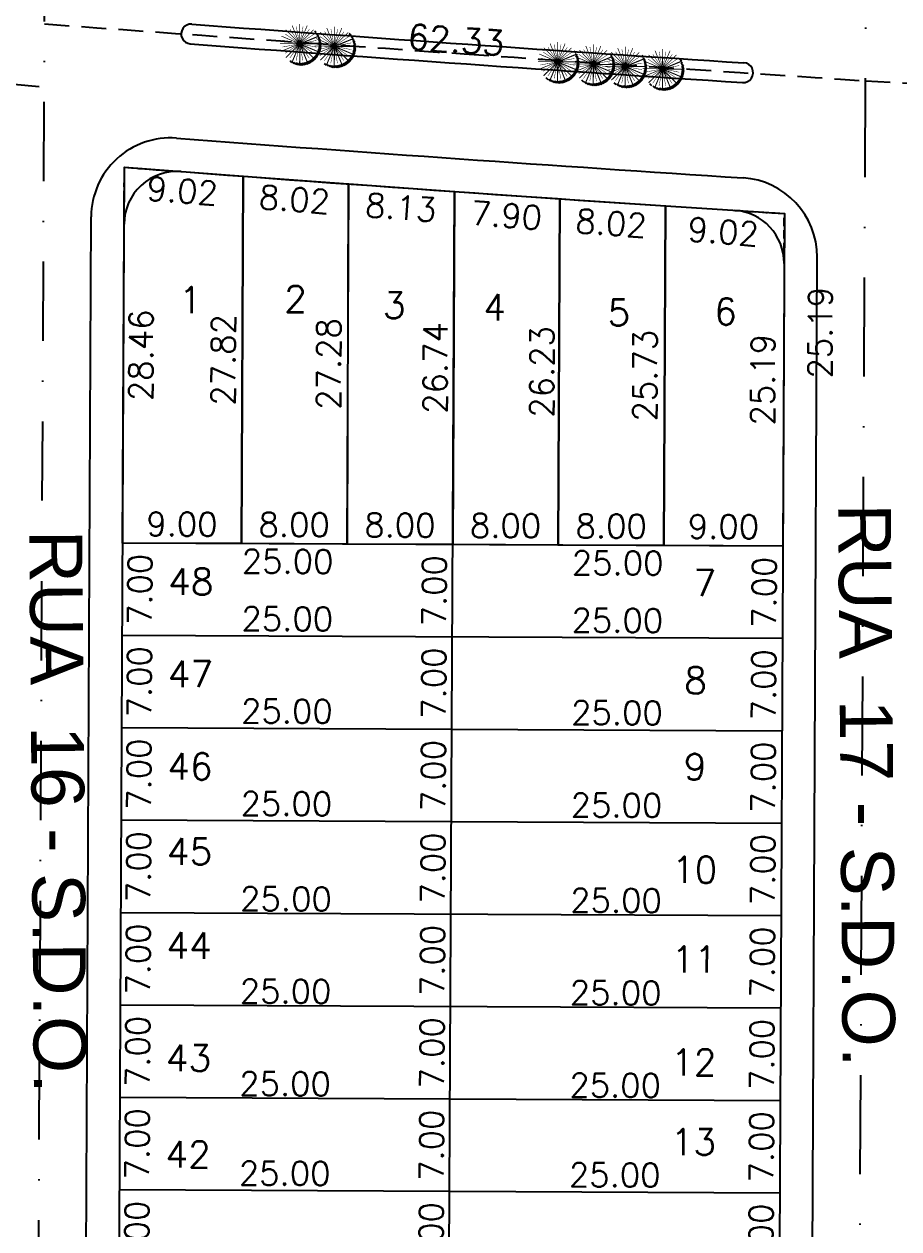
# Model space of a CAD drawing. Header units: millimetres. Extents: x -4430026 to 4783824, y 584 to 9593110.
# Drawn here: x 2609.6 to 2675.9, y 1609.6 to 1700.8 of the extents above; entities that cross this region are included whole.
import ezdxf
from ezdxf.enums import TextEntityAlignment as Align

# ---------------------------------------------------------------- set-up
doc = ezdxf.new("R2010")
doc.units = ezdxf.units.MM
for name, pattern in [('DASHDOT', [1, 0.5, -0.25, 0, -0.25]), ('HIDDEN', [0.375, 0.25, -0.125]), ('HIDDEN2', [0.1875, 0.125, -0.0625])]:
    doc.linetypes.add(name, pattern=pattern)
for name, color, linetype in [('boundary filipe', 6, 'Continuous'), ('BOUNDARY LOTES', 2, 'Continuous'), ('Calçada', 1, 'Continuous'), ('CANTOS', 9, 'HIDDEN'), ('Cota', 8, 'Continuous'), ('COTAS', 8, 'Continuous'), ('curvas', 4, 'Continuous'), ('Lotes', 2, 'Continuous'), ('Nomes de Ruas', 3, 'Continuous'), ('Numero de lotes', 5, 'Continuous'), ('PAI_pDYD', 72, 'Continuous'), ('Projeção', 8, 'HIDDEN2'), ('QUADRA', 4, 'Continuous')]:
    doc.layers.add(name, color=color, linetype=linetype)
doc.styles.add('arcad1', font='romans.shx')
doc.styles.add('ARIAL', font='arial.ttf', dxfattribs={"height": 0.25})
doc.styles.add('ROMANS', font='romans.shx')
doc.dimstyles.new('BOLA100', dxfattribs={"dimscale": 0, "dimtxt": 1.9, "dimasz": 0.18, "dimexe": 0.18, "dimexo": 0.063, "dimgap": 0, "dimtad": 1, "dimzin": 4, "dimdsep": 46, "dimtxsty": 'ROMANS', "dimcen": 0.09, "dimse1": 1, "dimse2": 1, "dimsd1": 1, "dimsd2": 1, "dimclrt": 256, "dimaunit": 1, "dimadec": 4, "dimazin": 0, "dimtfac": 1.2, "dimtix": 1, "dimtmove": 2, "dimatfit": 3, "dimfxl": 1, "dimtvp": 2, "dimtolj": 1, "dimtzin": 4, "dimarcsym": 0})
doc.dimstyles.get("Standard").update_dxf_attribs({"dimtxt": 0.18, "dimasz": 0.18, "dimexe": 0.18, "dimexo": 0.0625, "dimgap": 0.09, "dimtad": 0, "dimtih": 1, "dimtoh": 1, "dimdec": 4, "dimzin": 0, "dimdsep": 46, "dimtxsty": 'Standard', "dimcen": 0.09, "dimadec": 0, "dimazin": 0, "dimtfac": 1, "dimtdec": 4, "dimtofl": 0, "dimtmove": 0, "dimatfit": 3, "dimfxl": 1, "dimtolj": 1, "dimtzin": 0, "dimarcsym": 0})

# ---------------------------------------------------------------- blocks, each defined once
blk = doc.blocks.new('PALMEIRA_PROPOSTA')
at = {"linetype": 'Continuous'}
h = blk.add_hatch(dxfattribs=at)
h.set_pattern_fill('_USER', color=250, scale=0.168035, angle=315, style=0, pattern_type=0)
h.set_pattern_definition([(315, (-2.75975, -4.60628), (0.1188187, 0.1188187), [])])
h.paths.add_polyline_path([(4.61, -0.41, 0.216766), (3.17, 2.76, -0.18118), (4.2, 0, -0.643702), (-2.76, -3.17, 0.693222)])
blk.add_hatch(color=1, dxfattribs=at).paths.add_polyline_path([(-0.4, 0, 1), (0.4, 0, 1)])
at = {"color": 98, "linetype": 'Continuous', "const_width": 0.15}
for points in [[(-2.97, 2.97), (-0.28, 0.28)], [(-1.61, 3.88), (-0.15, 0.37)], [(0, 4.2), (0, 0.4)], [(1.61, 3.88), (0.15, 0.37)], [(2.97, 2.97), (0.28, 0.28)], [(-4.2, 0), (-0.4, 0)], [(-3.88, 1.61), (-0.37, 0.15)], [(3.88, 1.61), (0.37, 0.15)], [(4.2, 0), (0.4, 0)], [(-3.88, -1.61), (-0.37, -0.15)], [(-2.97, -2.97), (-0.28, -0.28)], [(-1.61, -3.88), (-0.15, -0.37)], [(0, -4.2), (0, -0.4)], [(1.61, -3.88), (0.15, -0.37)], [(2.97, -2.97), (0.28, -0.28)], [(3.88, -1.61), (0.37, -0.15)]]:
    blk.add_lwpolyline(points, dxfattribs=at)
at = {"color": 96, "linetype": 'Continuous', "const_width": 0.1}
for points in [[(-2.06, 3.08), (-0.22, 0.33)], [(-0.72, 3.63), (-0.08, 0.39)], [(0.72, 3.63), (0.08, 0.39)], [(2.06, 3.08), (0.22, 0.33)], [(-3.63, 0.72), (-0.39, 0.08)], [(-3.08, 2.06), (-0.33, 0.22)], [(3.08, 2.06), (0.33, 0.22)], [(3.63, 0.72), (0.39, 0.08)], [(-3.63, -0.72), (-0.39, -0.08)], [(-3.08, -2.06), (-0.33, -0.22)], [(-2.06, -3.08), (-0.22, -0.33)], [(-0.72, -3.63), (-0.08, -0.39)], [(0.72, -3.63), (0.08, -0.39)], [(2.06, -3.08), (0.22, -0.33)], [(3.08, -2.06), (0.33, -0.22)], [(3.63, -0.72), (0.39, -0.08)]]:
    blk.add_lwpolyline(points, dxfattribs=at)
at = {"color": 98, "linetype": 'Continuous', "true_color": 0x001a00, "const_width": 0.15}
for points in [[(3.92, 1.52), (0.4, 0.07)], [(4.2, -0.07), (0.4, -0.07)], [(-2.92, -3.02), (-0.23, -0.34)], [(-1.54, -3.91), (-0.09, -0.4)], [(0.07, -4.2), (0.07, -0.4)], [(1.68, -3.85), (0.23, -0.34)], [(2.92, -3.02), (0.23, -0.33)], [(3.85, -1.67), (0.34, -0.21)]]:
    blk.add_lwpolyline(points, dxfattribs=at)
at = {"color": 1, "linetype": 'Continuous'}
blk.add_circle((0, 0), 0.4, dxfattribs=at)
blk = doc.blocks.new('*D13684')
at = {"layer": 'DEFPOINTS', "color": 0, "linetype": 'ByBlock'}
for p in [(2611.16, 1700.815), (2611.16, 1700.815), (2673.34, 1696.513)]:
    blk.add_point(p, dxfattribs=at)
at = {"layer": 'COTAS', "linetype": 'ByBlock', "insert": (2642.316, 1699.612), "char_height": 1.9, "attachment_point": 5, "rotation": 356.04186, "style": 'ROMANS'}
blk.add_mtext('\\A1;62.33', dxfattribs=at)
blk = doc.blocks.new('*D13702')
at = {"layer": 'DEFPOINTS', "color": 0, "linetype": 'ByBlock'}
for p in [(2673.34, 1696.513), (2673.34, 1696.513), (2735.525, 1693.23)]:
    blk.add_point(p, dxfattribs=at)
at = {"layer": 'COTAS', "linetype": 'ByBlock', "insert": (2704.483, 1695.82), "char_height": 1.9, "attachment_point": 5, "rotation": 356.97846, "style": 'ROMANS'}
blk.add_mtext('\\A1;62.27', dxfattribs=at)
blk = doc.blocks.new('*D13708')
at = {"layer": 'DEFPOINTS', "color": 0, "linetype": 'ByBlock'}
for p in [(2673.34, 1696.513), (2672.447, 1508.003), (2672.447, 1508.003)]:
    blk.add_point(p, dxfattribs=at)
at = {"layer": 'COTAS', "linetype": 'ByBlock', "insert": (2671.049, 1602.267), "char_height": 1.9, "attachment_point": 5, "rotation": 89.72858, "style": 'ROMANS'}
blk.add_mtext('\\A1;188.51', dxfattribs=at)
blk = doc.blocks.new('*D13709')
at = {"layer": 'DEFPOINTS', "color": 0, "linetype": 'ByBlock'}
for p in [(2611.151, 1700.816), (2610.244, 1507.413), (2610.244, 1507.413)]:
    blk.add_point(p, dxfattribs=at)
at = {"layer": 'COTAS', "linetype": 'ByBlock', "insert": (2612.925, 1604.022), "char_height": 1.9, "attachment_point": 5, "rotation": 89.73134, "style": 'ROMANS'}
blk.add_mtext('\\A1;193.41', dxfattribs=at)
blk = doc.blocks.new('*D14039')
at = {"layer": 'DEFPOINTS', "color": 0, "linetype": 'ByBlock'}
for p in [(2674.587, 1959.725), (2673.34, 1696.513), (2673.34, 1696.513)]:
    blk.add_point(p, dxfattribs=at)
at = {"layer": 'COTAS', "linetype": 'ByBlock', "insert": (2672.145, 1827.919), "char_height": 1.9, "attachment_point": 5, "rotation": 89.72858, "style": 'ROMANS'}
blk.add_mtext('\\A1;263.21', dxfattribs=at)
blk = doc.blocks.new('*D11986')
at = {"layer": 'DEFPOINTS', "color": 0}
for p in [(2673.564, 1690.012), (2673.445, 1664.82), (2673.445, 1664.82)]:
    blk.add_point(p, dxfattribs=at)
at = {"layer": 'Cota', "color": 41, "insert": (2669.905, 1677.433), "char_height": 1.8, "attachment_point": 5, "rotation": 89.72858, "style": 'ROMANS'}
blk.add_mtext('\\A1;25.19', dxfattribs=at)
blk = doc.blocks.new('*D10150')
at = {"layer": 'DEFPOINTS', "color": 0}
for p in [(2617.209, 1689.958), (2617.074, 1661.498), (2621.994, 1661.475)]:
    blk.add_point(p, dxfattribs=at)
at = {"layer": 'COTAS', "color": 41, "insert": (2618.461, 1675.722), "char_height": 1.8, "attachment_point": 5, "rotation": 89.72858, "style": 'ROMANS'}
blk.add_mtext('\\A1;28.46', dxfattribs=at)
blk = doc.blocks.new('*D10151')
at = {"layer": 'DEFPOINTS', "color": 0}
for p in [(2617.074, 1661.498), (2617.041, 1654.498), (2621.961, 1654.475)]:
    blk.add_point(p, dxfattribs=at)
at = {"layer": 'COTAS', "color": 41, "insert": (2618.377, 1657.992), "char_height": 1.8, "attachment_point": 5, "rotation": 89.72858, "style": 'ROMANS'}
blk.add_mtext('\\A1;7.00', dxfattribs=at)
blk = doc.blocks.new('*D10152')
at = {"layer": 'DEFPOINTS', "color": 0}
for p in [(2617.041, 1654.498), (2617.007, 1647.498), (2621.928, 1647.475)]:
    blk.add_point(p, dxfattribs=at)
at = {"layer": 'COTAS', "color": 41, "insert": (2618.344, 1650.992), "char_height": 1.8, "attachment_point": 5, "rotation": 89.72858, "style": 'ROMANS'}
blk.add_mtext('\\A1;7.00', dxfattribs=at)
blk = doc.blocks.new('*D10153')
at = {"layer": 'DEFPOINTS', "color": 0}
for p in [(2617.007, 1647.498), (2616.974, 1640.499), (2621.895, 1640.475)]:
    blk.add_point(p, dxfattribs=at)
at = {"layer": 'COTAS', "color": 41, "insert": (2618.311, 1643.992), "char_height": 1.8, "attachment_point": 5, "rotation": 89.72858, "style": 'ROMANS'}
blk.add_mtext('\\A1;7.00', dxfattribs=at)
blk = doc.blocks.new('*D10154')
at = {"layer": 'DEFPOINTS', "color": 0}
for p in [(2616.974, 1640.499), (2616.941, 1633.499), (2621.861, 1633.475)]:
    blk.add_point(p, dxfattribs=at)
at = {"layer": 'COTAS', "color": 41, "insert": (2618.278, 1636.992), "char_height": 1.8, "attachment_point": 5, "rotation": 89.72858, "style": 'ROMANS'}
blk.add_mtext('\\A1;7.00', dxfattribs=at)
blk = doc.blocks.new('*D10155')
at = {"layer": 'DEFPOINTS', "color": 0}
for p in [(2616.941, 1633.499), (2616.908, 1626.499), (2621.828, 1626.475)]:
    blk.add_point(p, dxfattribs=at)
at = {"layer": 'COTAS', "color": 41, "insert": (2618.245, 1629.992), "char_height": 1.8, "attachment_point": 5, "rotation": 89.72858, "style": 'ROMANS'}
blk.add_mtext('\\A1;7.00', dxfattribs=at)
blk = doc.blocks.new('*D10156')
at = {"layer": 'DEFPOINTS', "color": 0}
for p in [(2616.908, 1626.499), (2616.875, 1619.499), (2621.795, 1619.475)]:
    blk.add_point(p, dxfattribs=at)
at = {"layer": 'COTAS', "color": 41, "insert": (2618.212, 1622.992), "char_height": 1.8, "attachment_point": 5, "rotation": 89.72858, "style": 'ROMANS'}
blk.add_mtext('\\A1;7.00', dxfattribs=at)
blk = doc.blocks.new('*D10157')
at = {"layer": 'DEFPOINTS', "color": 0}
for p in [(2616.875, 1619.499), (2616.842, 1612.499), (2621.762, 1612.476)]:
    blk.add_point(p, dxfattribs=at)
at = {"layer": 'COTAS', "color": 41, "insert": (2618.179, 1615.993), "char_height": 1.8, "attachment_point": 5, "rotation": 89.72858, "style": 'ROMANS'}
blk.add_mtext('\\A1;7.00', dxfattribs=at)
blk = doc.blocks.new('*D10158')
at = {"layer": 'DEFPOINTS', "color": 0}
for p in [(2616.842, 1612.499), (2616.808, 1605.499), (2621.729, 1605.476)]:
    blk.add_point(p, dxfattribs=at)
at = {"layer": 'COTAS', "color": 41, "insert": (2618.145, 1608.993), "char_height": 1.8, "attachment_point": 5, "rotation": 89.72858, "style": 'ROMANS'}
blk.add_mtext('\\A1;7.00', dxfattribs=at)
blk = doc.blocks.new('*D10198')
at = {"layer": 'DEFPOINTS', "color": 0}
for p in [(2641.841, 1612.38), (2644.057, 1612.37), (2641.808, 1605.381)]:
    blk.add_point(p, dxfattribs=at)
at = {"layer": 'COTAS', "color": 41, "insert": (2640.441, 1608.887), "char_height": 1.8, "attachment_point": 5, "rotation": 89.72858, "style": 'ROMANS'}
blk.add_mtext('\\A1;7.00', dxfattribs=at)
blk = doc.blocks.new('*D10199')
at = {"layer": 'DEFPOINTS', "color": 0}
for p in [(2641.874, 1619.38), (2644.091, 1619.37), (2641.841, 1612.38)]:
    blk.add_point(p, dxfattribs=at)
at = {"layer": 'COTAS', "color": 41, "insert": (2640.474, 1615.887), "char_height": 1.8, "attachment_point": 5, "rotation": 89.72858, "style": 'ROMANS'}
blk.add_mtext('\\A1;7.00', dxfattribs=at)
blk = doc.blocks.new('*D10200')
at = {"layer": 'DEFPOINTS', "color": 0}
for p in [(2641.908, 1626.38), (2644.124, 1626.37), (2641.874, 1619.38)]:
    blk.add_point(p, dxfattribs=at)
at = {"layer": 'COTAS', "color": 41, "insert": (2640.507, 1622.887), "char_height": 1.8, "attachment_point": 5, "rotation": 89.72858, "style": 'ROMANS'}
blk.add_mtext('\\A1;7.00', dxfattribs=at)
blk = doc.blocks.new('*D10201')
at = {"layer": 'DEFPOINTS', "color": 0}
for p in [(2641.941, 1633.38), (2644.157, 1633.37), (2641.908, 1626.38)]:
    blk.add_point(p, dxfattribs=at)
at = {"layer": 'COTAS', "color": 41, "insert": (2640.54, 1629.887), "char_height": 1.8, "attachment_point": 5, "rotation": 89.72858, "style": 'ROMANS'}
blk.add_mtext('\\A1;7.00', dxfattribs=at)
blk = doc.blocks.new('*D10202')
at = {"layer": 'DEFPOINTS', "color": 0}
for p in [(2641.974, 1640.38), (2644.19, 1640.37), (2641.941, 1633.38)]:
    blk.add_point(p, dxfattribs=at)
at = {"layer": 'COTAS', "color": 41, "insert": (2640.574, 1636.887), "char_height": 1.8, "attachment_point": 5, "rotation": 89.72858, "style": 'ROMANS'}
blk.add_mtext('\\A1;7.00', dxfattribs=at)
blk = doc.blocks.new('*D10203')
at = {"layer": 'DEFPOINTS', "color": 0}
for p in [(2642.007, 1647.38), (2644.223, 1647.37), (2641.974, 1640.38)]:
    blk.add_point(p, dxfattribs=at)
at = {"layer": 'COTAS', "color": 41, "insert": (2640.607, 1643.887), "char_height": 1.8, "attachment_point": 5, "rotation": 89.72858, "style": 'ROMANS'}
blk.add_mtext('\\A1;7.00', dxfattribs=at)
blk = doc.blocks.new('*D10204')
at = {"layer": 'DEFPOINTS', "color": 0}
for p in [(2642.04, 1654.38), (2644.256, 1654.369), (2642.007, 1647.38)]:
    blk.add_point(p, dxfattribs=at)
at = {"layer": 'COTAS', "color": 41, "insert": (2640.64, 1650.887), "char_height": 1.8, "attachment_point": 5, "rotation": 89.72858, "style": 'ROMANS'}
blk.add_mtext('\\A1;7.00', dxfattribs=at)
blk = doc.blocks.new('*D10205')
at = {"layer": 'DEFPOINTS', "color": 0}
for p in [(2642.073, 1661.38), (2644.29, 1661.369), (2642.04, 1654.38)]:
    blk.add_point(p, dxfattribs=at)
at = {"layer": 'COTAS', "color": 41, "insert": (2640.673, 1657.886), "char_height": 1.8, "attachment_point": 5, "rotation": 89.72858, "style": 'ROMANS'}
blk.add_mtext('\\A1;7.00', dxfattribs=at)
blk = doc.blocks.new('*D10206')
at = {"layer": 'DEFPOINTS', "color": 0}
for p in [(2642.2, 1688.124), (2644.416, 1688.114), (2642.073, 1661.38)]:
    blk.add_point(p, dxfattribs=at)
at = {"layer": 'COTAS', "color": 41, "insert": (2640.753, 1674.759), "char_height": 1.8, "attachment_point": 5, "rotation": 89.72858, "style": 'ROMANS'}
blk.add_mtext('\\A1;26.74', dxfattribs=at)
blk = doc.blocks.new('*D10207')
at = {"layer": 'DEFPOINTS', "color": 0}
for p in [(2626.205, 1689.279), (2628.361, 1689.269), (2626.074, 1661.456)]:
    blk.add_point(p, dxfattribs=at)
at = {"layer": 'COTAS', "color": 41, "insert": (2624.695, 1675.374), "char_height": 1.8, "attachment_point": 5, "rotation": 89.72858, "style": 'ROMANS'}
blk.add_mtext('\\A1;27.82', dxfattribs=at)
blk = doc.blocks.new('*D10208')
at = {"layer": 'DEFPOINTS', "color": 0}
for p in [(2634.203, 1688.693), (2636.345, 1688.683), (2634.074, 1661.418)]:
    blk.add_point(p, dxfattribs=at)
at = {"layer": 'COTAS', "color": 41, "insert": (2632.68, 1675.063), "char_height": 1.8, "attachment_point": 5, "rotation": 89.72858, "style": 'ROMANS'}
blk.add_mtext('\\A1;27.28', dxfattribs=at)
blk = doc.blocks.new('*D10209')
at = {"layer": 'DEFPOINTS', "color": 0}
for p in [(2650.198, 1687.572), (2652.493, 1687.561), (2650.073, 1661.342)]:
    blk.add_point(p, dxfattribs=at)
at = {"layer": 'COTAS', "color": 41, "insert": (2648.831, 1674.463), "char_height": 1.8, "attachment_point": 5, "rotation": 89.72858, "style": 'ROMANS'}
blk.add_mtext('\\A1;26.23', dxfattribs=at)
blk = doc.blocks.new('*D10210')
at = {"layer": 'DEFPOINTS', "color": 0}
for p in [(2658.195, 1687.036), (2660.298, 1687.026), (2658.073, 1661.304)]:
    blk.add_point(p, dxfattribs=at)
at = {"layer": 'COTAS', "color": 41, "insert": (2656.637, 1674.177), "char_height": 1.8, "attachment_point": 5, "rotation": 89.72858, "style": 'ROMANS'}
blk.add_mtext('\\A1;25.73', dxfattribs=at)
blk = doc.blocks.new('*D10211')
at = {"layer": 'DEFPOINTS', "color": 0}
for p in [(2634.074, 1661.418), (2642.073, 1661.38), (2642.063, 1659.235)]:
    blk.add_point(p, dxfattribs=at)
at = {"layer": 'COTAS', "color": 41, "insert": (2638.08, 1662.854), "char_height": 1.8, "attachment_point": 5, "rotation": 359.72858, "style": 'ROMANS'}
blk.add_mtext('\\A1;8.00', dxfattribs=at)
blk = doc.blocks.new('*D10212')
at = {"layer": 'DEFPOINTS', "color": 0}
for p in [(2642.073, 1661.38), (2650.073, 1661.342), (2650.063, 1659.197)]:
    blk.add_point(p, dxfattribs=at)
at = {"layer": 'COTAS', "color": 41, "insert": (2646.08, 1662.816), "char_height": 1.8, "attachment_point": 5, "rotation": 359.72858, "style": 'ROMANS'}
blk.add_mtext('\\A1;8.00', dxfattribs=at)
blk = doc.blocks.new('*D10213')
at = {"layer": 'DEFPOINTS', "color": 0}
for p in [(2650.073, 1661.342), (2658.073, 1661.304), (2658.063, 1659.16)]:
    blk.add_point(p, dxfattribs=at)
at = {"layer": 'COTAS', "color": 41, "insert": (2654.08, 1662.778), "char_height": 1.8, "attachment_point": 5, "rotation": 359.72858, "style": 'ROMANS'}
blk.add_mtext('\\A1;8.00', dxfattribs=at)
blk = doc.blocks.new('*D10214')
at = {"layer": 'DEFPOINTS', "color": 0}
for p in [(2658.073, 1661.304), (2667.073, 1661.261), (2667.063, 1659.117)]:
    blk.add_point(p, dxfattribs=at)
at = {"layer": 'COTAS', "color": 41, "insert": (2662.58, 1662.738), "char_height": 1.8, "attachment_point": 5, "rotation": 359.72858, "style": 'ROMANS'}
blk.add_mtext('\\A1;9.00', dxfattribs=at)
blk = doc.blocks.new('*D10215')
at = {"layer": 'DEFPOINTS', "color": 0}
for p in [(2617.209, 1689.958), (2626.205, 1689.279), (2625.825, 1684.24)]:
    blk.add_point(p, dxfattribs=at)
at = {"layer": 'COTAS', "color": 41, "insert": (2621.598, 1688.169), "char_height": 1.8, "attachment_point": 5, "rotation": 355.68321, "style": 'ROMANS'}
blk.add_mtext('\\A1;9.02', dxfattribs=at)
blk = doc.blocks.new('*D10216')
at = {"layer": 'DEFPOINTS', "color": 0}
for p in [(2626.205, 1689.279), (2634.203, 1688.693), (2633.821, 1683.637)]:
    blk.add_point(p, dxfattribs=at)
at = {"layer": 'COTAS', "color": 41, "insert": (2630.094, 1687.528), "char_height": 1.8, "attachment_point": 5, "rotation": 355.68321, "style": 'ROMANS'}
blk.add_mtext('\\A1;8.02', dxfattribs=at)
blk = doc.blocks.new('*D10217')
at = {"layer": 'DEFPOINTS', "color": 0}
for p in [(2634.203, 1688.693), (2642.316, 1688.116), (2641.932, 1683.024)]:
    blk.add_point(p, dxfattribs=at)
at = {"layer": 'COTAS', "color": 41, "insert": (2638.147, 1686.92), "char_height": 1.8, "attachment_point": 5, "rotation": 355.68321, "style": 'ROMANS'}
blk.add_mtext('\\A1;8.13', dxfattribs=at)
blk = doc.blocks.new('*D10218')
at = {"layer": 'DEFPOINTS', "color": 0}
for p in [(2642.316, 1688.116), (2650.198, 1687.572), (2649.809, 1682.43)]:
    blk.add_point(p, dxfattribs=at)
at = {"layer": 'COTAS', "color": 41, "insert": (2646.142, 1686.317), "char_height": 1.8, "attachment_point": 5, "rotation": 355.68321, "style": 'ROMANS'}
blk.add_mtext('\\A1;7.90', dxfattribs=at)
blk = doc.blocks.new('*D10219')
at = {"layer": 'DEFPOINTS', "color": 0}
for p in [(2650.198, 1687.572), (2658.195, 1687.036), (2657.802, 1681.826)]:
    blk.add_point(p, dxfattribs=at)
at = {"layer": 'COTAS', "color": 41, "insert": (2654.077, 1685.718), "char_height": 1.8, "attachment_point": 5, "rotation": 355.68321, "style": 'ROMANS'}
blk.add_mtext('\\A1;8.02', dxfattribs=at)
blk = doc.blocks.new('*D10220')
at = {"layer": 'DEFPOINTS', "color": 0}
for p in [(2658.195, 1687.036), (2667.192, 1686.453), (2666.792, 1681.148)]:
    blk.add_point(p, dxfattribs=at)
at = {"layer": 'COTAS', "color": 41, "insert": (2662.568, 1685.077), "char_height": 1.8, "attachment_point": 5, "rotation": 355.68321, "style": 'ROMANS'}
blk.add_mtext('\\A1;9.02', dxfattribs=at)
blk = doc.blocks.new('*D10221')
at = {"layer": 'DEFPOINTS', "color": 0}
for p in [(2666.717, 1686.456), (2666.598, 1661.264), (2669.098, 1661.252)]:
    blk.add_point(p, dxfattribs=at)
at = {"layer": 'COTAS', "color": 41, "insert": (2665.557, 1673.865), "char_height": 1.8, "attachment_point": 5, "rotation": 89.72858, "style": 'ROMANS'}
blk.add_mtext('\\A1;25.19', dxfattribs=at)
blk = doc.blocks.new('*D10222')
at = {"layer": 'DEFPOINTS', "color": 0}
for p in [(2616.87, 1618.48), (2641.87, 1618.362), (2641.863, 1616.886)]:
    blk.add_point(p, dxfattribs=at)
at = {"layer": 'Cota', "color": 41, "insert": (2629.38, 1620.545), "char_height": 1.8, "attachment_point": 5, "rotation": 359.72858, "style": 'ROMANS'}
blk.add_mtext('\\A1;25.00', dxfattribs=at)
blk = doc.blocks.new('*D10223')
at = {"layer": 'DEFPOINTS', "color": 0}
for p in [(2641.87, 1618.362), (2666.869, 1618.243), (2666.862, 1616.768)]:
    blk.add_point(p, dxfattribs=at)
at = {"layer": 'Cota', "color": 41, "insert": (2654.38, 1620.427), "char_height": 1.8, "attachment_point": 5, "rotation": 359.72858, "style": 'ROMANS'}
blk.add_mtext('\\A1;25.00', dxfattribs=at)
blk = doc.blocks.new('*D10224')
at = {"layer": 'DEFPOINTS', "color": 0}
for p in [(2616.903, 1625.48), (2641.903, 1625.362), (2641.896, 1623.886)]:
    blk.add_point(p, dxfattribs=at)
at = {"layer": 'Cota', "color": 41, "insert": (2629.413, 1627.545), "char_height": 1.8, "attachment_point": 5, "rotation": 359.72858, "style": 'ROMANS'}
blk.add_mtext('\\A1;25.00', dxfattribs=at)
blk = doc.blocks.new('*D10225')
at = {"layer": 'DEFPOINTS', "color": 0}
for p in [(2641.903, 1625.362), (2666.903, 1625.243), (2666.896, 1623.767)]:
    blk.add_point(p, dxfattribs=at)
at = {"layer": 'Cota', "color": 41, "insert": (2654.413, 1627.427), "char_height": 1.8, "attachment_point": 5, "rotation": 359.72858, "style": 'ROMANS'}
blk.add_mtext('\\A1;25.00', dxfattribs=at)
blk = doc.blocks.new('*D10226')
at = {"layer": 'DEFPOINTS', "color": 0}
for p in [(2616.936, 1632.48), (2641.936, 1632.362), (2641.929, 1630.886)]:
    blk.add_point(p, dxfattribs=at)
at = {"layer": 'Cota', "color": 41, "insert": (2629.446, 1634.545), "char_height": 1.8, "attachment_point": 5, "rotation": 359.72858, "style": 'ROMANS'}
blk.add_mtext('\\A1;25.00', dxfattribs=at)
blk = doc.blocks.new('*D10227')
at = {"layer": 'DEFPOINTS', "color": 0}
for p in [(2641.936, 1632.362), (2666.936, 1632.243), (2666.929, 1630.767)]:
    blk.add_point(p, dxfattribs=at)
at = {"layer": 'Cota', "color": 41, "insert": (2654.446, 1634.427), "char_height": 1.8, "attachment_point": 5, "rotation": 359.72858, "style": 'ROMANS'}
blk.add_mtext('\\A1;25.00', dxfattribs=at)
blk = doc.blocks.new('*D10228')
at = {"layer": 'DEFPOINTS', "color": 0}
for p in [(2616.97, 1639.693), (2641.97, 1639.575), (2641.963, 1638.099)]:
    blk.add_point(p, dxfattribs=at)
at = {"layer": 'Cota', "color": 41, "insert": (2629.48, 1641.758), "char_height": 1.8, "attachment_point": 5, "rotation": 359.72858, "style": 'ROMANS'}
blk.add_mtext('\\A1;25.00', dxfattribs=at)
blk = doc.blocks.new('*D10229')
at = {"layer": 'DEFPOINTS', "color": 0}
for p in [(2641.97, 1639.575), (2666.97, 1639.457), (2666.963, 1637.981)]:
    blk.add_point(p, dxfattribs=at)
at = {"layer": 'Cota', "color": 41, "insert": (2654.48, 1641.64), "char_height": 1.8, "attachment_point": 5, "rotation": 359.72858, "style": 'ROMANS'}
blk.add_mtext('\\A1;25.00', dxfattribs=at)
blk = doc.blocks.new('*D10230')
at = {"layer": 'DEFPOINTS', "color": 0}
for p in [(2617.004, 1646.693), (2642.003, 1646.575), (2641.996, 1645.099)]:
    blk.add_point(p, dxfattribs=at)
at = {"layer": 'Cota', "color": 41, "insert": (2629.514, 1648.758), "char_height": 1.8, "attachment_point": 5, "rotation": 359.72858, "style": 'ROMANS'}
blk.add_mtext('\\A1;25.00', dxfattribs=at)
blk = doc.blocks.new('*D10231')
at = {"layer": 'DEFPOINTS', "color": 0}
for p in [(2642.003, 1646.575), (2667.003, 1646.457), (2666.996, 1644.981)]:
    blk.add_point(p, dxfattribs=at)
at = {"layer": 'Cota', "color": 41, "insert": (2654.513, 1648.64), "char_height": 1.8, "attachment_point": 5, "rotation": 359.72858, "style": 'ROMANS'}
blk.add_mtext('\\A1;25.00', dxfattribs=at)
blk = doc.blocks.new('*D10232')
at = {"layer": 'DEFPOINTS', "color": 0}
for p in [(2617.037, 1653.693), (2642.036, 1653.575), (2642.029, 1652.099)]:
    blk.add_point(p, dxfattribs=at)
at = {"layer": 'Cota', "color": 41, "insert": (2629.547, 1655.758), "char_height": 1.8, "attachment_point": 5, "rotation": 359.72858, "style": 'ROMANS'}
blk.add_mtext('\\A1;25.00', dxfattribs=at)
blk = doc.blocks.new('*D10233')
at = {"layer": 'DEFPOINTS', "color": 0}
for p in [(2642.036, 1653.575), (2667.036, 1653.456), (2667.029, 1651.981)]:
    blk.add_point(p, dxfattribs=at)
at = {"layer": 'Cota', "color": 41, "insert": (2654.546, 1655.64), "char_height": 1.8, "attachment_point": 5, "rotation": 359.72858, "style": 'ROMANS'}
blk.add_mtext('\\A1;25.00', dxfattribs=at)
blk = doc.blocks.new('*D10234')
at = {"layer": 'DEFPOINTS', "color": 0}
for p in [(2617.057, 1658.041), (2642.057, 1657.922), (2642.05, 1656.447)]:
    blk.add_point(p, dxfattribs=at)
at = {"layer": 'Cota', "color": 41, "insert": (2629.567, 1660.106), "char_height": 1.8, "attachment_point": 5, "rotation": 359.72858, "style": 'ROMANS'}
blk.add_mtext('\\A1;25.00', dxfattribs=at)
blk = doc.blocks.new('*D10235')
at = {"layer": 'DEFPOINTS', "color": 0}
for p in [(2642.057, 1657.922), (2667.057, 1657.804), (2667.05, 1656.328)]:
    blk.add_point(p, dxfattribs=at)
at = {"layer": 'Cota', "color": 41, "insert": (2654.567, 1659.987), "char_height": 1.8, "attachment_point": 5, "rotation": 359.72858, "style": 'ROMANS'}
blk.add_mtext('\\A1;25.00', dxfattribs=at)
blk = doc.blocks.new('*D10236')
at = {"layer": 'DEFPOINTS', "color": 0}
for p in [(2616.838, 1611.694), (2641.838, 1611.575), (2641.831, 1610.1)]:
    blk.add_point(p, dxfattribs=at)
at = {"layer": 'Cota', "color": 41, "insert": (2629.348, 1613.759), "char_height": 1.8, "attachment_point": 5, "rotation": 359.72858, "style": 'ROMANS'}
blk.add_mtext('\\A1;25.00', dxfattribs=at)
blk = doc.blocks.new('*D10237')
at = {"layer": 'DEFPOINTS', "color": 0}
for p in [(2641.838, 1611.575), (2666.837, 1611.457), (2666.83, 1609.981)]:
    blk.add_point(p, dxfattribs=at)
at = {"layer": 'Cota', "color": 41, "insert": (2654.347, 1613.64), "char_height": 1.8, "attachment_point": 5, "rotation": 359.72858, "style": 'ROMANS'}
blk.add_mtext('\\A1;25.00', dxfattribs=at)
blk = doc.blocks.new('*D8183')
at = {"layer": 'DEFPOINTS', "color": 0}
for p in [(2666.828, 1612.262), (2669.044, 1612.252), (2666.795, 1605.262)]:
    blk.add_point(p, dxfattribs=at)
at = {"layer": 'COTAS', "color": 41, "insert": (2665.428, 1608.769), "char_height": 1.8, "attachment_point": 5, "rotation": 89.72858, "style": 'ROMANS'}
blk.add_mtext('\\A1;7.00', dxfattribs=at)
blk = doc.blocks.new('*D8184')
at = {"layer": 'DEFPOINTS', "color": 0}
for p in [(2666.861, 1619.262), (2669.077, 1619.251), (2666.828, 1612.262)]:
    blk.add_point(p, dxfattribs=at)
at = {"layer": 'COTAS', "color": 41, "insert": (2665.461, 1615.769), "char_height": 1.8, "attachment_point": 5, "rotation": 89.72858, "style": 'ROMANS'}
blk.add_mtext('\\A1;7.00', dxfattribs=at)
blk = doc.blocks.new('*D8185')
at = {"layer": 'DEFPOINTS', "color": 0}
for p in [(2666.894, 1626.262), (2669.111, 1626.251), (2666.861, 1619.262)]:
    blk.add_point(p, dxfattribs=at)
at = {"layer": 'COTAS', "color": 41, "insert": (2665.494, 1622.768), "char_height": 1.8, "attachment_point": 5, "rotation": 89.72858, "style": 'ROMANS'}
blk.add_mtext('\\A1;7.00', dxfattribs=at)
blk = doc.blocks.new('*D8186')
at = {"layer": 'DEFPOINTS', "color": 0}
for p in [(2666.928, 1633.262), (2669.144, 1633.251), (2666.894, 1626.262)]:
    blk.add_point(p, dxfattribs=at)
at = {"layer": 'COTAS', "color": 41, "insert": (2665.527, 1629.768), "char_height": 1.8, "attachment_point": 5, "rotation": 89.72858, "style": 'ROMANS'}
blk.add_mtext('\\A1;7.00', dxfattribs=at)
blk = doc.blocks.new('*D8187')
at = {"layer": 'DEFPOINTS', "color": 0}
for p in [(2666.961, 1640.262), (2669.177, 1640.251), (2666.928, 1633.262)]:
    blk.add_point(p, dxfattribs=at)
at = {"layer": 'COTAS', "color": 41, "insert": (2665.56, 1636.768), "char_height": 1.8, "attachment_point": 5, "rotation": 89.72858, "style": 'ROMANS'}
blk.add_mtext('\\A1;7.00', dxfattribs=at)
blk = doc.blocks.new('*D8188')
at = {"layer": 'DEFPOINTS', "color": 0}
for p in [(2666.994, 1647.262), (2669.21, 1647.251), (2666.961, 1640.262)]:
    blk.add_point(p, dxfattribs=at)
at = {"layer": 'COTAS', "color": 41, "insert": (2665.594, 1643.768), "char_height": 1.8, "attachment_point": 5, "rotation": 89.72858, "style": 'ROMANS'}
blk.add_mtext('\\A1;7.00', dxfattribs=at)
blk = doc.blocks.new('*D8189')
at = {"layer": 'DEFPOINTS', "color": 0}
for p in [(2667.027, 1654.262), (2669.243, 1654.251), (2666.994, 1647.262)]:
    blk.add_point(p, dxfattribs=at)
at = {"layer": 'COTAS', "color": 41, "insert": (2665.627, 1650.768), "char_height": 1.8, "attachment_point": 5, "rotation": 89.72858, "style": 'ROMANS'}
blk.add_mtext('\\A1;7.00', dxfattribs=at)
blk = doc.blocks.new('*D8190')
at = {"layer": 'DEFPOINTS', "color": 0}
for p in [(2667.06, 1661.262), (2669.276, 1661.251), (2667.027, 1654.262)]:
    blk.add_point(p, dxfattribs=at)
at = {"layer": 'COTAS', "color": 41, "insert": (2665.66, 1657.768), "char_height": 1.8, "attachment_point": 5, "rotation": 89.72858, "style": 'ROMANS'}
blk.add_mtext('\\A1;7.00', dxfattribs=at)
blk = doc.blocks.new('*D8191')
at = {"layer": 'DEFPOINTS', "color": 0}
for p in [(2626.061, 1661.456), (2634.061, 1661.418), (2634.05, 1659.273)]:
    blk.add_point(p, dxfattribs=at)
at = {"layer": 'COTAS', "color": 41, "insert": (2630.068, 1662.892), "char_height": 1.8, "attachment_point": 5, "rotation": 359.72858, "style": 'ROMANS'}
blk.add_mtext('\\A1;8.00', dxfattribs=at)
blk = doc.blocks.new('*D8192')
at = {"layer": 'DEFPOINTS', "color": 0}
for p in [(2617.074, 1661.498), (2626.048, 1661.456), (2626.038, 1659.311)]:
    blk.add_point(p, dxfattribs=at)
at = {"layer": 'COTAS', "color": 41, "insert": (2621.568, 1662.932), "char_height": 1.8, "attachment_point": 5, "rotation": 359.72858, "style": 'ROMANS'}
blk.add_mtext('\\A1;9.00', dxfattribs=at)

msp = doc.modelspace()

# ---------------------------------------------------------------- linework, layer by layer
at = {"layer": 'boundary filipe', "elevation": 2.439}
msp.add_lwpolyline([(2616.373, 1513.571), (2617.209, 1689.958, 0.003253), (2667.192, 1686.453), (2666.376, 1514.046), (2616.373, 1513.571)], format="xyb", close=True, dxfattribs=at)
at = {"layer": 'BOUNDARY LOTES', "elevation": 2.439}
for points in [[(2617.209, 1689.958), (2626.205, 1689.279), (2626.074, 1661.456), (2617.074, 1661.498)], [(2626.205, 1689.279), (2634.166, 1688.696), (2634.074, 1661.418), (2626.074, 1661.456)], [(2634.203, 1688.693), (2642.2, 1688.124), (2642.073, 1661.38), (2634.074, 1661.418)], [(2642.2, 1688.124), (2650.198, 1687.572), (2650.073, 1661.342), (2642.073, 1661.38)], [(2658.195, 1687.036), (2667.192, 1686.453), (2667.073, 1661.261), (2658.073, 1661.304)]]:
    msp.add_lwpolyline(points, close=True, dxfattribs=at)
at = {"layer": 'Calçada'}
for p, q in [((2621.657, 1692.127, 2.439), (2621.657, 1692.127, 2.439)), ((2613.89, 1517.133, 2.439), (2614.691, 1686.212, 2.439)), ((2668.892, 1517.485, 2.439), (2669.677, 1683.143, 2.439))]:
    msp.add_line(p, q, dxfattribs=at)
for centre, radius, start, end in [((2620.691, 1686.183, 2.439), 6, 85.67198, 179.72858), ((2911.555, 5529.42, 2.439), 3848.228, 265.671985, 266.312574), ((2663.677, 1683.171, 2.439), 6, 359.72858, 86.31257)]:
    msp.add_arc(centre, radius, start, end, dxfattribs=at)
for centre, major_axis, start_param, end_param in [((2622.256, 1700.054, 2.439), (-0.75, 0.004), 4.641708, 7.783301), ((2911.548, 5527.963, 2.439), (-3838.758, 18.185), 1.500116, 1.511036), ((2911.548, 5527.963, 2.439), (3840.258, -18.148), 4.641697, 4.652617), ((2664.082, 1697.124, 2.439), (-0.75, 0.004), 1.511036, 4.652629)]:
    msp.add_ellipse(centre, major_axis=major_axis, ratio=0.99981, start_param=start_param, end_param=end_param, dxfattribs=at)
at = {"layer": 'CANTOS', "ltscale": 2.5}
for p, q in [((2617.188, 1685.663, 2.439), (2617.209, 1689.958, 2.439)), ((2667.175, 1682.684, 2.439), (2667.192, 1686.453, 2.439))]:
    msp.add_line(p, q, dxfattribs=at)
for start, end in [(265.616081, 265.679962), (266.305573, 266.361635)]:
    msp.add_arc((2911.555, 5529.42, 2.439), 3850.728, start, end, dxfattribs=at)
at = {"layer": 'curvas'}
for centre, start, end in [((2621.188, 1685.644, 2.439), 85.67996, 179.72858), ((2663.175, 1682.703, 2.439), 359.72858, 86.30557)]:
    msp.add_arc(centre, 4, start, end, dxfattribs=at)
at = {"layer": 'Lotes'}
for p, q in [((2626.074, 1661.456, 2.439), (2626.205, 1689.279, 2.439)), ((2634.074, 1661.418, 2.439), (2634.203, 1688.693, 2.439)), ((2641.374, 1513.809, 2.439), (2642.2, 1688.124, 2.439)), ((2650.073, 1661.342, 2.439), (2650.198, 1687.572, 2.439)), ((2658.073, 1661.304, 2.439), (2658.195, 1687.036, 2.439)), ((2667.073, 1661.261, 2.439), (2617.074, 1661.498, 2.439)), ((2667.04, 1654.262, 2.439), (2617.041, 1654.498, 2.439)), ((2667.007, 1647.262, 2.439), (2617.007, 1647.498, 2.439)), ((2666.974, 1640.262, 2.439), (2616.974, 1640.499, 2.439)), ((2666.941, 1633.262, 2.439), (2616.941, 1633.499, 2.439)), ((2666.907, 1626.262, 2.439), (2616.908, 1626.499, 2.439)), ((2666.874, 1619.262, 2.439), (2616.875, 1619.499, 2.439)), ((2666.841, 1612.262, 2.439), (2616.842, 1612.499, 2.439))]:
    msp.add_line(p, q, dxfattribs=at)
at = {"layer": 'Lotes', "elevation": 2.439}
msp.add_lwpolyline([(2650.198, 1687.572), (2658.195, 1687.036), (2658.073, 1661.304), (2650.073, 1661.342)], close=True, dxfattribs=at)
at = {"layer": 'Projeção', "linetype": 'DASHDOT', "ltscale": 15}
msp.add_line((2672.447, 1508.003, 2.439), (2674.587, 1959.725, 2.439), dxfattribs=at)
at = {"layer": 'Projeção', "linetype": 'DASHDOT', "ltscale": 12}
msp.add_line((2610.244, 1507.413, 2.439), (2612.381, 1958.608, 2.439), dxfattribs=at)
at = {"layer": 'Projeção', "linetype": 'DASHDOT', "ltscale": 12, "elevation": 2.439}
msp.add_lwpolyline([(2548.56, 1701.498), (2548.56, 1701.498, 0.001542), (2610.751, 1696.083)], format="xyb", dxfattribs=at)
at = {"layer": 'Projeção', "ltscale": 15, "elevation": 2.439}
for points in [[(2611.151, 1700.816, 0.000779), (2642.934, 1698.551, 0.001078), (2673.34, 1696.513)], [(2673.34, 1696.513, 0.001537), (2704.193, 1694.765, 0.001819), (2735.525, 1693.23)]]:
    msp.add_lwpolyline(points, format="xyb", dxfattribs=at)
at = {"layer": 'QUADRA', "elevation": 2.439}
msp.add_lwpolyline([(2616.373, 1513.571), (2617.209, 1689.958, 0.003253), (2667.192, 1686.453), (2666.376, 1514.046), (2616.373, 1513.571)], format="xyb", close=True, dxfattribs=at)

# ---------------------------------------------------------------- block references
at = {"layer": 'PAI_pDYD', "color": 2, "xscale": 0.3550421296895795, "yscale": 0.3550421296895365, "zscale": 0.3550421296895365, "rotation": 359.7285806882999}
for p in [(2630.477, 1699.316, 2.439), (2633.099, 1699.13, 2.439), (2650.014, 1697.954, 2.439), (2652.716, 1697.77, 2.439), (2655.136, 1697.606, 2.439), (2657.961, 1697.417, 2.439)]:
    msp.add_blockref('PALMEIRA_PROPOSTA', p, dxfattribs=at)

# ---------------------------------------------------------------- texts
at = {"layer": 'Nomes de Ruas', "style": 'ARIAL', "oblique": 0.09441, "width": 0.996619}
for s, p in [('RUA  17 - S.D.O.', (2671.265, 1664.477, 2.439)), ('RUA  16 - S.D.O.', (2610.008, 1662.479, 2.439))]:
    msp.add_text(s, height=3.99924, rotation=270.46621, dxfattribs=at).set_placement(p)
at = {"layer": 'Numero de lotes', "style": 'arcad1'}
for s, p in [('1', (2622.209, 1679.905, 2.439)), ('2', (2630.172, 1679.988, 2.439)), ('3', (2637.649, 1679.514, 2.439)), ('4', (2645.249, 1679.358, 2.439)), ('5', (2654.658, 1678.948, 2.439)), ('6', (2662.741, 1679.031, 2.439)), ('48', (2622.238, 1658.578, 2.439)), ('7', (2661.169, 1658.48, 2.439)), ('47', (2622.205, 1651.578, 2.439)), ('8', (2660.47, 1651.09, 2.439)), ('46', (2622.171, 1644.578, 2.439)), ('9', (2660.439, 1644.552, 2.439)), ('45', (2622.141, 1638.135, 2.439)), ('10', (2660.403, 1636.756, 2.439)), ('44', (2622.107, 1631.017, 2.439)), ('11', (2660.37, 1629.967, 2.439)), ('43', (2622.067, 1622.49, 2.439)), ('12', (2660.333, 1622.171, 2.439)), ('13', (2660.305, 1616.136, 2.439)), ('42', (2622.032, 1615.193, 2.439))]:
    msp.add_text(s, height=2, rotation=359.72858, dxfattribs=at).set_placement(p, align=Align.MIDDLE_CENTER)

# ---------------------------------------------------------------- dimensions: what is measured, and where the dimension line sits
at = {"layer": 'Cota'}
for p1, p2, distance, picture, middle in [((2673.564, 1690.012, 2.439), (2673.445, 1664.82, 2.439), 0, '*D11986', (2669.905, 1677.433, 2.439)), ((2617.057, 1658.041, 2.439), (2642.057, 1657.922, 2.439), -1.476, '*D10234', (2629.567, 1660.106, 2.439)), ((2617.037, 1653.693, 2.439), (2642.036, 1653.575, 2.439), -1.476, '*D10232', (2629.547, 1655.758, 2.439)), ((2617.004, 1646.693, 2.439), (2642.003, 1646.575, 2.439), -1.476, '*D10230', (2629.514, 1648.758, 2.439)), ((2616.97, 1639.693, 2.439), (2641.97, 1639.575, 2.439), -1.476, '*D10228', (2629.48, 1641.758, 2.439)), ((2616.936, 1632.48, 2.439), (2641.936, 1632.362, 2.439), -1.476, '*D10226', (2629.446, 1634.545, 2.439)), ((2616.903, 1625.48, 2.439), (2641.903, 1625.362, 2.439), -1.476, '*D10224', (2629.413, 1627.545, 2.439)), ((2616.87, 1618.48, 2.439), (2641.87, 1618.362, 2.439), -1.476, '*D10222', (2629.38, 1620.545, 2.439)), ((2616.838, 1611.694, 2.439), (2641.838, 1611.575, 2.439), -1.476, '*D10236', (2629.348, 1613.759, 2.439))]:
    dim = msp.add_aligned_dim(p1=p1, p2=p2, distance=distance, dimstyle='Standard', override={"dimtxt": 1.8, "dimexo": 0.063, "dimgap": 0, "dimtih": 0, "dimtoh": 0, "dimdec": 2, "dimzin": 4, "dimtxsty": 'ROMANS', "dimse1": 1, "dimse2": 1, "dimsd1": 1, "dimsd2": 1, "dimclrt": 41, "dimtfac": 1.2, "dimtdec": 2, "dimtix": 1, "dimtofl": 1, "dimtmove": 2, "dimfxl": 0.18, "dimfxlon": 1, "dimtvp": 2, "dimtzin": 4}, dxfattribs=at)
    dim.commit()
    dim.dimension.update_dxf_attribs({"geometry": picture, "text_midpoint": middle})
for base, p1, p2, picture, middle in [((2667.05, 1656.328, 2.439), (2642.057, 1657.922, 2.439), (2667.057, 1657.804, 2.439), '*D10235', (2654.567, 1659.987, 2.439)), ((2667.029, 1651.981, 2.439), (2642.036, 1653.575, 2.439), (2667.036, 1653.456, 2.439), '*D10233', (2654.546, 1655.64, 2.439)), ((2666.996, 1644.981, 2.439), (2642.003, 1646.575, 2.439), (2667.003, 1646.457, 2.439), '*D10231', (2654.513, 1648.64, 2.439)), ((2666.963, 1637.981, 2.439), (2641.97, 1639.575, 2.439), (2666.97, 1639.457, 2.439), '*D10229', (2654.48, 1641.64, 2.439)), ((2666.929, 1630.767, 2.439), (2641.936, 1632.362, 2.439), (2666.936, 1632.243, 2.439), '*D10227', (2654.446, 1634.427, 2.439)), ((2666.896, 1623.767, 2.439), (2641.903, 1625.362, 2.439), (2666.903, 1625.243, 2.439), '*D10225', (2654.413, 1627.427, 2.439)), ((2666.862, 1616.768, 2.439), (2641.87, 1618.362, 2.439), (2666.869, 1618.243, 2.439), '*D10223', (2654.38, 1620.427, 2.439)), ((2666.83, 1609.981, 2.439), (2641.838, 1611.575, 2.439), (2666.837, 1611.457, 2.439), '*D10237', (2654.347, 1613.64, 2.439))]:
    dim = msp.add_linear_dim(base=base, p1=p1, p2=p2, angle=179.72858, dimstyle='Standard', override={"dimtxt": 1.8, "dimexo": 0.063, "dimgap": 0, "dimtih": 0, "dimtoh": 0, "dimdec": 2, "dimzin": 4, "dimtxsty": 'ROMANS', "dimse1": 1, "dimse2": 1, "dimsd1": 1, "dimsd2": 1, "dimclrt": 41, "dimtfac": 1.2, "dimtdec": 2, "dimtix": 1, "dimtofl": 1, "dimtmove": 2, "dimfxl": 0.18, "dimfxlon": 1, "dimtvp": 2, "dimtzin": 4}, dxfattribs=at)
    dim.commit()
    dim.dimension.update_dxf_attribs({"geometry": picture, "text_midpoint": middle})
at = {"layer": 'COTAS', "linetype": 'ByBlock'}
for base, p1, p2, angle, picture, middle in [((2673.34, 1696.513, 2.439), (2674.587, 1959.725, 2.439), (2673.34, 1696.513, 2.439), 269.72858, '*D14039', (2672.145, 1827.919, 2.439)), ((2610.244, 1507.413, 2.439), (2611.151, 1700.816, 2.439), (2610.244, 1507.413, 2.439), 269.73134, '*D13709', (2612.925, 1604.022, 2.439)), ((2672.447, 1508.003, 2.439), (2673.34, 1696.513, 2.439), (2672.447, 1508.003, 2.439), 269.72858, '*D13708', (2671.049, 1602.267, 2.439))]:
    dim = msp.add_linear_dim(base=base, p1=p1, p2=p2, angle=angle, dimstyle='BOLA100', override={"dimscale": 1, "dimfxl": 0.18}, dxfattribs=at)
    dim.commit()
    dim.dimension.update_dxf_attribs({"geometry": picture, "text_midpoint": middle, "dimtype": 161})
for p1, p2, picture, middle in [((2673.34, 1696.513, 2.439), (2611.16, 1700.815, 2.439), '*D13684', (2642.316, 1699.612, 2.439)), ((2735.525, 1693.23, 2.439), (2673.34, 1696.513, 2.439), '*D13702', (2704.483, 1695.82, 2.439))]:
    dim = msp.add_aligned_dim(p1=p1, p2=p2, distance=0, dimstyle='BOLA100', override={"dimscale": 1, "dimfxl": 0.18}, dxfattribs=at)
    dim.commit()
    dim.dimension.update_dxf_attribs({"geometry": picture, "text_midpoint": middle})
at = {"layer": 'COTAS'}
for base, p1, p2, angle, picture, middle in [((2621.994, 1661.475, 2.439), (2617.209, 1689.958, 2.439), (2617.074, 1661.498, 2.439), 89.72858, '*D10150', (2618.461, 1675.722, 2.439)), ((2628.361, 1689.269, 2.439), (2626.074, 1661.456, 2.439), (2626.205, 1689.279, 2.439), 89.72858, '*D10207', (2624.695, 1675.374, 2.439)), ((2633.821, 1683.637, 2.439), (2626.205, 1689.279, 2.439), (2634.203, 1688.693, 2.439), 175.68321, '*D10216', (2630.094, 1687.528, 2.439)), ((2636.345, 1688.683, 2.439), (2634.074, 1661.418, 2.439), (2634.203, 1688.693, 2.439), 89.72858, '*D10208', (2632.68, 1675.063, 2.439)), ((2641.932, 1683.024, 2.439), (2634.203, 1688.693, 2.439), (2642.316, 1688.116, 2.439), 175.68321, '*D10217', (2638.147, 1686.92, 2.439)), ((2644.416, 1688.114, 2.439), (2642.073, 1661.38, 2.439), (2642.2, 1688.124, 2.439), 89.72858, '*D10206', (2640.753, 1674.759, 2.439)), ((2649.809, 1682.43, 2.439), (2642.316, 1688.116, 2.439), (2650.198, 1687.572, 2.439), 175.68321, '*D10218', (2646.142, 1686.317, 2.439)), ((2652.493, 1687.561, 2.439), (2650.073, 1661.342, 2.439), (2650.198, 1687.572, 2.439), 89.72858, '*D10209', (2648.831, 1674.463, 2.439)), ((2657.8019, 1681.8263, 2.4392), (2650.1976, 1687.5719, 2.4392), (2658.1952, 1687.0362, 2.4392), 175.68321, '*D10219', (2654.0766, 1685.7178, 2.4392)), ((2660.298, 1687.026, 2.439), (2658.073, 1661.304, 2.439), (2658.195, 1687.036, 2.439), 89.72858, '*D10210', (2656.637, 1674.177, 2.439)), ((2666.792, 1681.148, 2.439), (2658.195, 1687.036, 2.439), (2667.192, 1686.453, 2.439), 175.68321, '*D10220', (2662.568, 1685.077, 2.439)), ((2669.098, 1661.252, 2.439), (2666.717, 1686.456, 2.439), (2666.598, 1661.264, 2.439), 89.72858, '*D10221', (2665.557, 1673.865, 2.439)), ((2634.05, 1659.273, 2.439), (2626.061, 1661.456, 2.439), (2634.061, 1661.418, 2.439), 359.72858, '*D8191', (2630.068, 1662.892, 2.439)), ((2642.063, 1659.235, 2.439), (2634.074, 1661.418, 2.439), (2642.073, 1661.38, 2.439), 359.72858, '*D10211', (2638.08, 1662.854, 2.439)), ((2650.063, 1659.197, 2.439), (2642.073, 1661.38, 2.439), (2650.073, 1661.342, 2.439), 359.72858, '*D10212', (2646.08, 1662.816, 2.439)), ((2658.063, 1659.16, 2.439), (2650.073, 1661.342, 2.439), (2658.073, 1661.304, 2.439), 359.72858, '*D10213', (2654.08, 1662.778, 2.439)), ((2667.063, 1659.117, 2.439), (2658.073, 1661.304, 2.439), (2667.073, 1661.261, 2.439), 359.72858, '*D10214', (2662.58, 1662.738, 2.439)), ((2621.961, 1654.475, 2.439), (2617.074, 1661.498, 2.439), (2617.041, 1654.498, 2.439), 89.72858, '*D10151', (2618.377, 1657.992, 2.439)), ((2644.29, 1661.369, 2.439), (2642.04, 1654.38, 2.439), (2642.073, 1661.38, 2.439), 89.72858, '*D10205', (2640.673, 1657.886, 2.439)), ((2669.276, 1661.251, 2.439), (2667.027, 1654.262, 2.439), (2667.06, 1661.262, 2.439), 89.72858, '*D8190', (2665.66, 1657.768, 2.439)), ((2621.928, 1647.475, 2.439), (2617.041, 1654.498, 2.439), (2617.007, 1647.498, 2.439), 89.72858, '*D10152', (2618.344, 1650.992, 2.439)), ((2644.256, 1654.369, 2.439), (2642.007, 1647.38, 2.439), (2642.04, 1654.38, 2.439), 89.72858, '*D10204', (2640.64, 1650.887, 2.439)), ((2669.243, 1654.251, 2.439), (2666.994, 1647.262, 2.439), (2667.027, 1654.262, 2.439), 89.72858, '*D8189', (2665.627, 1650.768, 2.439)), ((2621.895, 1640.475, 2.439), (2617.007, 1647.498, 2.439), (2616.974, 1640.499, 2.439), 89.72858, '*D10153', (2618.311, 1643.992, 2.439)), ((2644.223, 1647.37, 2.439), (2641.974, 1640.38, 2.439), (2642.007, 1647.38, 2.439), 89.72858, '*D10203', (2640.607, 1643.887, 2.439)), ((2669.21, 1647.251, 2.439), (2666.961, 1640.262, 2.439), (2666.994, 1647.262, 2.439), 89.72858, '*D8188', (2665.594, 1643.768, 2.439)), ((2621.861, 1633.475, 2.439), (2616.974, 1640.499, 2.439), (2616.941, 1633.499, 2.439), 89.72858, '*D10154', (2618.278, 1636.992, 2.439)), ((2644.19, 1640.37, 2.439), (2641.941, 1633.38, 2.439), (2641.974, 1640.38, 2.439), 89.72858, '*D10202', (2640.574, 1636.887, 2.439)), ((2669.177, 1640.251, 2.439), (2666.928, 1633.262, 2.439), (2666.961, 1640.262, 2.439), 89.72858, '*D8187', (2665.56, 1636.768, 2.439)), ((2621.828, 1626.475, 2.439), (2616.941, 1633.499, 2.439), (2616.908, 1626.499, 2.439), 89.72858, '*D10155', (2618.245, 1629.992, 2.439)), ((2644.157, 1633.37, 2.439), (2641.908, 1626.38, 2.439), (2641.941, 1633.38, 2.439), 89.72858, '*D10201', (2640.54, 1629.887, 2.439)), ((2669.144, 1633.251, 2.439), (2666.894, 1626.262, 2.439), (2666.928, 1633.262, 2.439), 89.72858, '*D8186', (2665.527, 1629.768, 2.439)), ((2621.795, 1619.475, 2.439), (2616.908, 1626.499, 2.439), (2616.875, 1619.499, 2.439), 89.72858, '*D10156', (2618.212, 1622.992, 2.439)), ((2644.124, 1626.37, 2.439), (2641.874, 1619.38, 2.439), (2641.908, 1626.38, 2.439), 89.72858, '*D10200', (2640.507, 1622.887, 2.439)), ((2669.111, 1626.251, 2.439), (2666.861, 1619.262, 2.439), (2666.894, 1626.262, 2.439), 89.72858, '*D8185', (2665.494, 1622.768, 2.439)), ((2621.762, 1612.476, 2.439), (2616.875, 1619.499, 2.439), (2616.842, 1612.499, 2.439), 89.72858, '*D10157', (2618.179, 1615.993, 2.439)), ((2644.091, 1619.37, 2.439), (2641.841, 1612.38, 2.439), (2641.874, 1619.38, 2.439), 89.72858, '*D10199', (2640.474, 1615.887, 2.439)), ((2669.077, 1619.251, 2.439), (2666.828, 1612.262, 2.439), (2666.861, 1619.262, 2.439), 89.72858, '*D8184', (2665.461, 1615.769, 2.439)), ((2621.729, 1605.476, 2.439), (2616.842, 1612.499, 2.439), (2616.808, 1605.499, 2.439), 89.72858, '*D10158', (2618.145, 1608.993, 2.439)), ((2644.057, 1612.37, 2.439), (2641.808, 1605.381, 2.439), (2641.841, 1612.38, 2.439), 89.72858, '*D10198', (2640.441, 1608.887, 2.439)), ((2669.044, 1612.252, 2.439), (2666.795, 1605.262, 2.439), (2666.828, 1612.262, 2.439), 89.72858, '*D8183', (2665.428, 1608.769, 2.439))]:
    dim = msp.add_linear_dim(base=base, p1=p1, p2=p2, angle=angle, dimstyle='Standard', override={"dimtxt": 1.8, "dimexo": 0.063, "dimgap": 0, "dimtih": 0, "dimtoh": 0, "dimdec": 2, "dimzin": 4, "dimtxsty": 'ROMANS', "dimse1": 1, "dimse2": 1, "dimsd1": 1, "dimsd2": 1, "dimclrt": 41, "dimtfac": 1.2, "dimtdec": 2, "dimtix": 1, "dimtofl": 1, "dimtmove": 2, "dimfxl": 0.18, "dimfxlon": 1, "dimtvp": 2, "dimtzin": 4}, dxfattribs=at)
    dim.commit()
    dim.dimension.update_dxf_attribs({"geometry": picture, "text_midpoint": middle})
dim = msp.add_aligned_dim(p1=(2617.209, 1689.958, 2.439), p2=(2626.205, 1689.279, 2.439), distance=-5.054, dimstyle='Standard', override={"dimtxt": 1.8, "dimexo": 0.063, "dimgap": 0, "dimtih": 0, "dimtoh": 0, "dimdec": 2, "dimzin": 4, "dimtxsty": 'ROMANS', "dimse1": 1, "dimse2": 1, "dimsd1": 1, "dimsd2": 1, "dimclrt": 41, "dimtfac": 1.2, "dimtdec": 2, "dimtix": 1, "dimtofl": 1, "dimtmove": 2, "dimfxl": 0.18, "dimfxlon": 1, "dimtvp": 2, "dimtzin": 4}, dxfattribs=at)
dim.commit()
dim.dimension.update_dxf_attribs({"geometry": '*D10215', "text_midpoint": (2621.598, 1688.169, 2.439)})
dim = msp.add_linear_dim(base=(2626.038, 1659.311, 2.439), p1=(2617.074, 1661.498, 2.439), p2=(2626.048, 1661.456, 2.439), angle=359.72858, text='9.00', dimstyle='Standard', override={"dimtxt": 1.8, "dimexo": 0.063, "dimgap": 0, "dimtih": 0, "dimtoh": 0, "dimdec": 2, "dimzin": 4, "dimtxsty": 'ROMANS', "dimse1": 1, "dimse2": 1, "dimsd1": 1, "dimsd2": 1, "dimclrt": 41, "dimtfac": 1.2, "dimtdec": 2, "dimtix": 1, "dimtofl": 1, "dimtmove": 2, "dimfxl": 0.18, "dimfxlon": 1, "dimtvp": 2, "dimtzin": 4}, dxfattribs=at)
dim.commit()
dim.dimension.update_dxf_attribs({"geometry": '*D8192', "text_midpoint": (2621.568, 1662.932, 2.439)})

doc.saveas('drawing.dxf')
